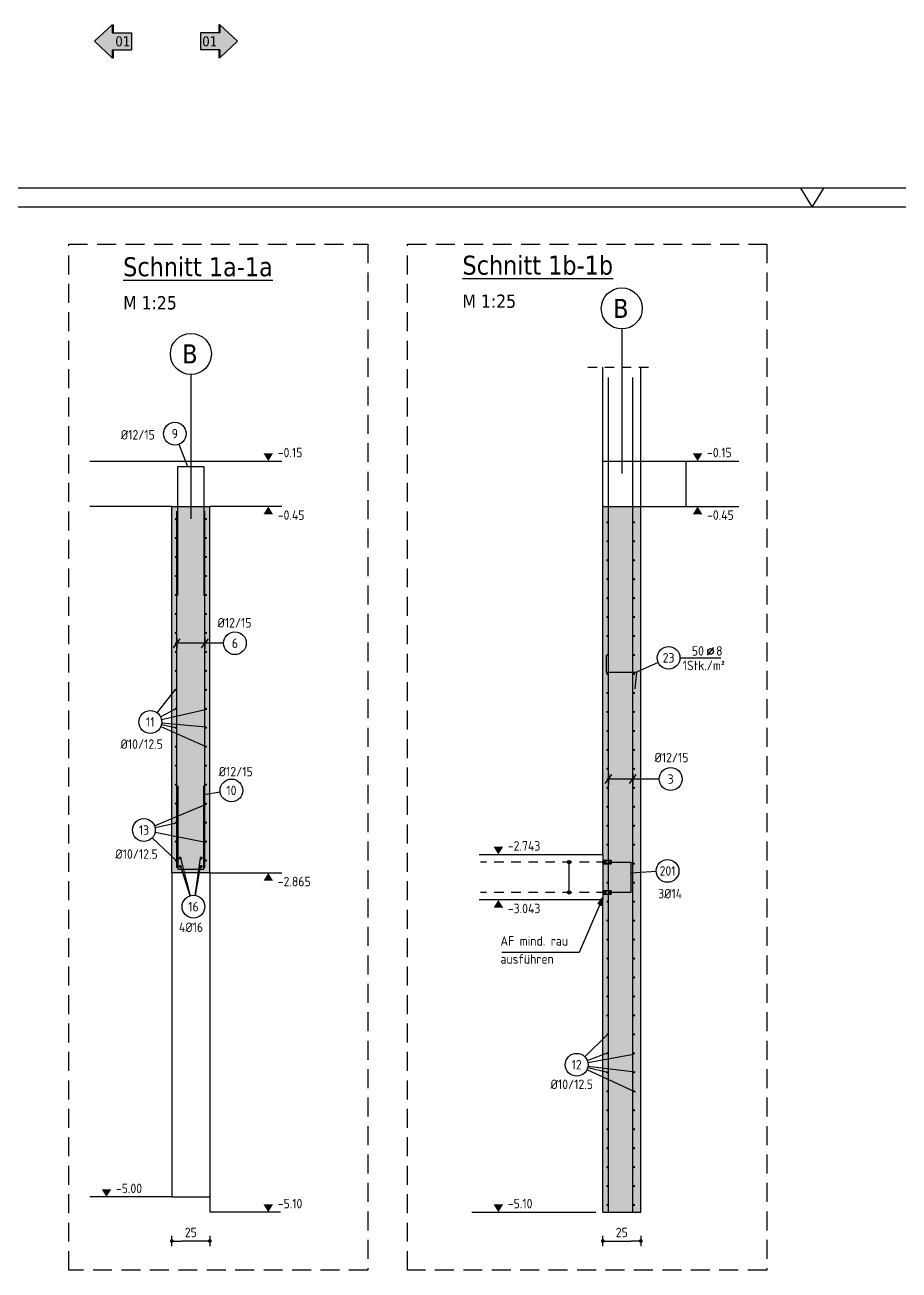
# Model space of a CAD drawing. Extents: x -12 to 78.8, y 0 to 40.3.
# Drawn here: x 19.34 to 30.87, y 15.44 to 31.85 of the extents above; entities that cross this region are included whole.
import ezdxf
from ezdxf.enums import TextEntityAlignment as Align

# ---------------------------------------------------------------- set-up
doc = ezdxf.new("R2010")
doc.units = 0
doc.header["$LTSCALE"] = 0.5
for name, pattern in [('AUSGEZOGEN', [1000.01, 1000, 0.01]), ('HIDDEN', [0.375, 0.25, -0.125]), ('STRICHLINIE', [0.75, 0.5, -0.25])]:
    doc.linetypes.add(name, pattern=pattern)
for name, color, linetype in [('ACHSEN', 7, 'Continuous'), ('AFU', 7, 'Continuous'), ('BETON', 7, 'Continuous'), ('DETAIL', 7, 'Continuous'), ('grau_hell', 7, 'Continuous'), ('grau_mittel', 7, 'Continuous'), ('HILFE', 7, 'Continuous'), ('INDEX', 7, 'Continuous'), ('koten', 7, 'Continuous'), ('LENTON', 7, 'Continuous'), ('MASSE', 7, 'Continuous'), ('OBJEKT', 7, 'Continuous'), ('RAHMEN', 7, 'Continuous'), ('RND', 7, 'Continuous'), ('RND-1', 7, 'Continuous'), ('SFP_Achsen', 7, 'Continuous'), ('TEXT', 7, 'Continuous')]:
    doc.layers.add(name, color=color, linetype=linetype)
doc.layers.add('NOPLOT', color=7, linetype='Continuous', plot=False)
doc.styles.add('helv', font='tahoma.ttf')
doc.styles.add('txt', font='isocp.shx')
doc.linetypes.add('AFU_50K', pattern='A,0.15,["/",Standard,S=0.2,R=0,X=-0.01,Y=-0.1],0.07,["/",Standard,S=0.2,R=0,X=-0.01,Y=-0.1],0.15', length=0.37)
doc.dimstyles.new('DOT_I', dxfattribs={"dimscale": 0.5, "dimtxt": 0.25, "dimasz": 0.25, "dimexe": 0.1, "dimexo": 0.3, "dimgap": 0.1, "dimtad": 1, "dimdec": 3, "dimzin": 3, "dimtxsty": 'txt', "dimblk": 'DOT', "dimblk1": 'DOT', "dimblk2": 'DOT', "dimsah": 1, "dimcen": 0.1, "dimse1": 1, "dimse2": 1, "dimazin": 0, "dimtfac": 1, "dimtdec": 4, "dimtix": 1, "dimtmove": 2, "dimatfit": 3, "dimfxl": 0, "dimtvp": 1, "dimtolj": 1, "dimtzin": 0, "dimarcsym": 0})

# ---------------------------------------------------------------- blocks, each defined once
blk = doc.blocks.new('DOT')
at = {"layer": 'MASSE', "color": 7, "linetype": 'Continuous'}
for p, q in [((0, 0), (-1, 0)), ((0, 0.54), (0, -0.54))]:
    blk.add_line(p, q, dxfattribs=at)
at = {"layer": 'MASSE', "color": 7, "linetype": 'Continuous', "const_width": 0.2}
blk.add_lwpolyline([(-0.1, 0, 1), (0.1, 0, 1)], format="xyb", close=True, dxfattribs=at)
blk = doc.blocks.new('*D24')
at = {"layer": 'Defpoints', "color": 0, "linetype": 'AUSGEZOGEN', "transparency": 16777216}
for p in [(21.282, 15.821), (21.282, 15.821), (21.782, 15.821)]:
    blk.add_point(p, dxfattribs=at)
at = {"layer": 'MASSE', "color": 0, "linetype": 'AUSGEZOGEN', "lineweight": -2, "transparency": 16777216}
blk.add_line((21.657, 15.821), (21.407, 15.821), dxfattribs=at)
at = {"layer": 'MASSE', "color": 0, "linetype": 'AUSGEZOGEN', "lineweight": -2, "transparency": 16777216, "xscale": 0.125, "yscale": 0.125, "zscale": 0.125, "rotation": 180}
blk.add_blockref('DOT', (21.282, 15.821), dxfattribs=at)
at = {"layer": 'MASSE', "color": 0, "linetype": 'AUSGEZOGEN', "lineweight": -2, "transparency": 16777216, "xscale": 0.125, "yscale": 0.125, "zscale": 0.125}
blk.add_blockref('DOT', (21.782, 15.821), dxfattribs=at)
at = {"layer": 'MASSE', "color": 0, "linetype": 'AUSGEZOGEN', "transparency": 16777216, "insert": (21.532, 15.934), "char_height": 0.125, "attachment_point": 5, "style": 'txt'}
blk.add_mtext('\\A1;25', dxfattribs=at)
blk = doc.blocks.new('okrd_u')
at = {"layer": 'koten', "color": 7, "linetype": 'Continuous'}
blk.add_solid([(-0.125, -0.202), (0.125, -0.202), (0, 0)], dxfattribs=at)
at = {"layer": 'koten', "style": 'txt'}
blk.add_attdef('OKRD', (0.25, -0.35), '', height=0.25, dxfattribs=at)
blk = doc.blocks.new('okrd_o')
at = {"layer": 'koten', "color": 7, "linetype": 'Continuous'}
blk.add_solid([(-0.125, 0.202), (0.125, 0.202), (0, 0)], dxfattribs=at)
at = {"layer": 'koten', "style": 'txt'}
blk.add_attdef('OKRD', (0.25, 0.1), '', height=0.25, dxfattribs=at)
blk = doc.blocks.new('*D25')
at = {"layer": 'Defpoints', "color": 0, "linetype": 'AUSGEZOGEN', "transparency": 16777216}
for p in [(26.964, 15.821), (27.464, 15.821), (27.464, 15.821)]:
    blk.add_point(p, dxfattribs=at)
at = {"layer": 'MASSE', "color": 0, "linetype": 'AUSGEZOGEN', "lineweight": -2, "transparency": 16777216}
blk.add_line((27.089, 15.821), (27.339, 15.821), dxfattribs=at)
at = {"layer": 'MASSE', "color": 0, "linetype": 'AUSGEZOGEN', "lineweight": -2, "transparency": 16777216, "xscale": 0.125, "yscale": 0.125, "zscale": 0.125, "rotation": 180}
blk.add_blockref('DOT', (26.964, 15.821), dxfattribs=at)
at = {"layer": 'MASSE', "color": 0, "linetype": 'AUSGEZOGEN', "lineweight": -2, "transparency": 16777216, "xscale": 0.125, "yscale": 0.125, "zscale": 0.125}
blk.add_blockref('DOT', (27.464, 15.821), dxfattribs=at)
at = {"layer": 'MASSE', "color": 0, "linetype": 'AUSGEZOGEN', "transparency": 16777216, "insert": (27.214, 15.934), "char_height": 0.125, "attachment_point": 5, "style": 'txt'}
blk.add_mtext('\\A1;25', dxfattribs=at)
blk = doc.blocks.new('RND_HIN')
at = {"layer": 'RND', "color": 7, "linetype": 'Continuous'}
blk.add_circle((0, 0), 0.3, dxfattribs=at)
at = {"layer": 'RND', "color": 7, "linetype": 'Continuous', "style": 'txt'}
blk.add_attdef('POSI', text='', height=0.25, dxfattribs=at).set_placement((0, 0), align=Align.MIDDLE)
blk = doc.blocks.new('lei_gre')
at = {"layer": 'RND', "color": 7, "linetype": 'Continuous'}
for p, q in [((-0.09, -0.12), (0.09, 0.12)), ((0, 0.15), (0, -0.15))]:
    blk.add_line(p, q, dxfattribs=at)
blk = doc.blocks.new('RND_LEI')
at = {"layer": 'RND', "color": 7, "linetype": 'Continuous'}
blk.add_line((1.022, 0.066), (1.19, 0.27), dxfattribs=at)
for centre, radius in [((0, 0), 0.3), ((1.106, 0.168), 0.075)]:
    blk.add_circle(centre, radius, dxfattribs=at)
at = {"layer": 'RND', "color": 7, "linetype": 'Continuous', "style": 'txt'}
blk.add_attdef('POSL', text='', height=0.25, dxfattribs=at).set_placement((0, 0), align=Align.MIDDLE)
blk.add_attdef('ANZ', text='', height=0.25, dxfattribs=at).set_placement((0.931, 0.057), align=Align.RIGHT)
for tag, p in [('DUM', (1.253, 0.057)), ('ABSTD', (1.674, 0.057)), ('POSTXT', (0.374, -0.327))]:
    blk.add_attdef(tag, p, '', height=0.25, dxfattribs=at)
blk = doc.blocks.new('A1-35-0')
at = {"layer": 'RAHMEN'}
blk.add_line((118.9, 59.4), (0, 59.4), dxfattribs=at)
at = {"layer": 'RAHMEN', "color": 7, "linetype": 'Continuous'}
for p, q in [((59.14, 59.4), (59.45, 58.9)), ((59.45, 58.9), (59.76, 59.4))]:
    blk.add_line(p, q, dxfattribs=at)
at = {"layer": 'RAHMEN', "color": 5}
blk.add_line((118.4, 58.9), (2, 58.9), dxfattribs=at)
blk = doc.blocks.new('Pfeillinie')
at = {"layer": 'TEXT', "linetype": 'Continuous'}
blk.add_hatch(color=7, dxfattribs=at).paths.add_polyline_path([(0, 0), (-0.8, 0.2), (-0.8, 0), (-0.8, -0.2)])
at = {"layer": 'TEXT', "color": 7, "linetype": 'Continuous'}
for p, q in [((-0.8, 0), (-0.8, 0.2)), ((-0.8, 0.2), (0, 0)), ((-0.8, 0), (-0.8, -0.2)), ((-0.8, -0.2), (0, 0))]:
    blk.add_line(p, q, dxfattribs=at)
blk = doc.blocks.new('hin_ind5')
at = {"layer": 'grau_hell', "linetype": 'AUSGEZOGEN'}
h = blk.add_hatch(color=9, dxfattribs=at)
h.dxf.hatch_style = 2
h.paths.add_polyline_path([(0, 0), (0.619, -0.577), (0.619, -0.3), (1.306, -0.3), (1.306, 0.3), (0.619, 0.3), (0.619, 0.577)])
h.paths.add_polyline_path([(0.34, -0.274), (1.311, -0.274), (1.311, 0.274), (0.34, 0.274)], flags=9)
at = {"layer": 'OBJEKT', "linetype": 'AUSGEZOGEN'}
for points in [[(0.619, 0.3), (0.66, 0.3), (0.66, 0.577), (0.619, 0.577)], [(0.619, -0.577), (0.66, -0.577), (0.66, -0.3), (0.619, -0.3)]]:
    blk.add_hatch(color=1, dxfattribs=at).paths.add_polyline_path(points)
at = {"layer": 'OBJEKT', "color": 1, "linetype": 'AUSGEZOGEN'}
for p, q in [((0, 0), (0.619, 0.577)), ((0.619, 0.577), (0.619, 0.3)), ((0.619, 0.577), (0.66, 0.577)), ((0.66, 0.577), (0.66, 0.3)), ((0, 0), (0.619, -0.577)), ((0.619, 0.3), (1.306, 0.3)), ((1.306, 0.3), (1.306, -0.3)), ((0.619, -0.3), (0.619, -0.577)), ((0.619, -0.3), (1.306, -0.3)), ((0.66, -0.3), (0.66, -0.577))]:
    blk.add_line(p, q, dxfattribs=at)
at = {"layer": 'OBJEKT', "color": 7, "linetype": 'AUSGEZOGEN'}
blk.add_line((0.619, -0.577), (0.66, -0.577), dxfattribs=at)
at = {"layer": 'INDEX', "color": 1, "linetype": 'Continuous', "style": 'helv'}
blk.add_attdef('INDEX', text='', height=0.35, rotation=360, dxfattribs=at).set_placement((1.259, 0), align=Align.MIDDLE_RIGHT)

msp = doc.modelspace()

# ---------------------------------------------------------------- hatches: boundary and pattern name
at = {"layer": 'grau_mittel'}
for points in [[(21.282, 20.6717), (21.782, 20.6717), (21.782, 25.5017), (21.282, 25.5017)], [(27.4643, 25.5017), (26.9643, 25.5017), (26.9643, 20.9165), (26.9643, 20.3165), (26.9643, 16.2017), (27.4643, 16.2017)]]:
    msp.add_hatch(color=61, dxfattribs=at).paths.add_polyline_path(points)

# ---------------------------------------------------------------- linework, layer by layer
at = {"layer": 'ACHSEN', "color": 140, "linetype": 'AUSGEZOGEN'}
for p, q in [((27.2143, 27.8428), (27.2143, 25.9394)), ((21.532, 27.2428), (21.532, 25.3394))]:
    msp.add_line(p, q, dxfattribs=at)
at = {"layer": 'AFU', "color": 8, "linetype": 'AFU_50K'}
for p, q in [((26.9643, 26.1017), (27.4643, 26.1017)), ((21.282, 25.5017), (21.782, 25.5017)), ((26.9643, 25.5017), (27.4643, 25.5017)), ((26.9643, 20.9165), (26.9643, 20.3165)), ((21.282, 16.4017), (21.782, 16.4017)), ((26.9643, 16.2017), (27.4643, 16.2017))]:
    msp.add_line(p, q, dxfattribs=at)
at = {"layer": 'BETON', "color": 6, "linetype": 'AUSGEZOGEN'}
for p, q in [((26.9643, 20.9165), (26.9643, 27.3371)), ((27.4643, 16.2017), (27.4643, 27.3371)), ((20.1986, 26.1017), (22.7323, 26.1017)), ((28.0643, 26.1017), (28.7557, 26.1017)), ((28.0643, 25.5017), (28.0643, 26.1017)), ((21.282, 25.5017), (20.1986, 25.5017)), ((21.282, 20.6717), (21.282, 25.5017)), ((21.782, 20.6717), (21.782, 25.5017)), ((22.7323, 25.5017), (21.782, 25.5017)), ((28.0643, 25.5017), (28.7557, 25.5017)), ((25.3344, 20.9165), (26.9643, 20.9165)), ((21.782, 20.6717), (21.282, 20.6717)), ((26.9643, 20.3165), (25.3344, 20.3165)), ((26.9643, 16.2017), (26.9643, 20.3165))]:
    msp.add_line(p, q, dxfattribs=at)
at = {"layer": 'DETAIL', "color": 102, "linetype": 'STRICHLINIE'}
for points in [[(19.9209, 15.4375), (19.9209, 28.9609), (23.8668, 28.9609), (23.8668, 15.4375)], [(24.3869, 15.4375), (24.3869, 28.9609), (29.1247, 28.9609), (29.1247, 15.4375)]]:
    msp.add_lwpolyline(points, close=True, dxfattribs=at)
at = {"layer": 'HILFE', "color": 102, "linetype": 'HIDDEN'}
msp.add_line((26.7643, 27.3371), (27.6643, 27.3371), dxfattribs=at)
at = {"layer": 'HILFE', "color": 102, "linetype": 'AUSGEZOGEN'}
for p, q in [((21.782, 20.6717), (22.7323, 20.6717)), ((25.2382, 16.2017), (26.8716, 16.2017))]:
    msp.add_line(p, q, dxfattribs=at)
at = {"layer": 'LENTON', "color": 102}
for p, q in [((26.9643, 20.8419), (26.9663, 20.8419)), ((26.9643, 20.8419), (26.9643, 20.8292)), ((26.9662, 20.8308), (26.9643, 20.8332)), ((26.9643, 20.8292), (26.9643, 20.8038)), ((26.9643, 20.8038), (26.9643, 20.7911)), ((26.9643, 20.7998), (26.9662, 20.8021)), ((26.9643, 20.7911), (26.9663, 20.7911)), ((26.9662, 20.8308), (26.9662, 20.8021)), ((27.0069, 20.8265), (26.9662, 20.8308)), ((26.9662, 20.8021), (26.9662, 20.8308)), ((26.9662, 20.8021), (27.0069, 20.8064)), ((26.9679, 20.8388), (26.9663, 20.8419)), ((26.9663, 20.7911), (26.9679, 20.7941)), ((26.971, 20.8419), (26.9694, 20.8388)), ((26.9694, 20.7941), (26.971, 20.7911)), ((26.971, 20.8419), (27.0718, 20.8419)), ((26.971, 20.7911), (27.0718, 20.7911)), ((27.0069, 20.8064), (27.0069, 20.8265)), ((27.0733, 20.8308), (27.0326, 20.8265)), ((27.0326, 20.8265), (27.0326, 20.8064)), ((27.0326, 20.8064), (27.0733, 20.8021)), ((27.0753, 20.8385), (27.0718, 20.8419)), ((27.0718, 20.7911), (27.0753, 20.7945)), ((27.0753, 20.8332), (27.0733, 20.8308)), ((27.0733, 20.8021), (27.0733, 20.8308)), ((27.0733, 20.8308), (27.0733, 20.8021)), ((27.0733, 20.8021), (27.0753, 20.7998)), ((27.0753, 20.8385), (27.0753, 20.8355)), ((27.0753, 20.8355), (27.0753, 20.8165)), ((27.0753, 20.8165), (27.0753, 20.7974)), ((27.0753, 20.7974), (27.0753, 20.7945)), ((26.9643, 20.4419), (26.9663, 20.4419)), ((26.9643, 20.4419), (26.9643, 20.4292)), ((26.9662, 20.4308), (26.9643, 20.4332)), ((26.9643, 20.4292), (26.9643, 20.4038)), ((26.9643, 20.4038), (26.9643, 20.3911)), ((26.9643, 20.3998), (26.9662, 20.4021)), ((26.9643, 20.3911), (26.9663, 20.3911)), ((26.9662, 20.4308), (26.9662, 20.4021)), ((27.0069, 20.4265), (26.9662, 20.4308)), ((26.9662, 20.4021), (26.9662, 20.4308)), ((26.9662, 20.4021), (27.0069, 20.4064)), ((26.9679, 20.4388), (26.9663, 20.4419)), ((26.9663, 20.3911), (26.9679, 20.3941)), ((26.971, 20.4419), (26.9694, 20.4388)), ((26.9694, 20.3941), (26.971, 20.3911)), ((26.971, 20.4419), (27.0718, 20.4419)), ((26.971, 20.3911), (27.0718, 20.3911)), ((27.0069, 20.4064), (27.0069, 20.4265)), ((27.0733, 20.4308), (27.0326, 20.4265)), ((27.0326, 20.4265), (27.0326, 20.4064)), ((27.0326, 20.4064), (27.0733, 20.4021)), ((27.0753, 20.4385), (27.0718, 20.4419)), ((27.0718, 20.3911), (27.0753, 20.3945)), ((27.0753, 20.4332), (27.0733, 20.4308)), ((27.0733, 20.4021), (27.0733, 20.4308)), ((27.0733, 20.4308), (27.0733, 20.4021)), ((27.0733, 20.4021), (27.0753, 20.3998)), ((27.0753, 20.4385), (27.0753, 20.4355)), ((27.0753, 20.4355), (27.0753, 20.4165)), ((27.0753, 20.4165), (27.0753, 20.3974)), ((27.0753, 20.3974), (27.0753, 20.3945))]:
    msp.add_line(p, q, dxfattribs=at)
for centre, start, end in [((26.9687, 20.8392), 207.50004, 332.49996), ((26.9687, 20.7938), 27.50006, 152.49994), ((26.9687, 20.4392), 207.50004, 332.49996), ((26.9687, 20.3938), 27.50006, 152.49994)]:
    msp.add_arc(centre, 0.00082, start, end, dxfattribs=at)
at = {"layer": 'NOPLOT', "color": 191, "linetype": 'Continuous'}
msp.add_line((26.5193, 20.4165), (26.5193, 20.8165), dxfattribs=at)
for centre, radius in [((26.5193, 20.8165), 0.022), ((26.5193, 20.8165), 0.014), ((26.5193, 20.4165), 0.022), ((26.5193, 20.4165), 0.014)]:
    msp.add_circle(centre, radius, dxfattribs=at)
at = {"layer": 'OBJEKT', "color": 7, "linetype": 'AUSGEZOGEN'}
for p, q in [((27.4643, 26.1017), (28.0643, 26.1017)), ((27.4643, 25.5017), (28.0643, 25.5017)), ((21.282, 20.6717), (21.282, 16.4017)), ((21.782, 20.6717), (21.782, 16.2017)), ((21.282, 16.4017), (20.1986, 16.4017)), ((22.7155, 16.2017), (21.782, 16.2017))]:
    msp.add_line(p, q, dxfattribs=at)
at = {"layer": 'RND', "color": 102, "linetype": 'AUSGEZOGEN'}
for p, q in [((21.374, 26.322), (21.4859, 26.0292)), ((21.9628, 23.7004), (21.3236, 23.7004)), ((27.6941, 23.4472), (27.4067, 23.3201)), ((21.0888, 22.7808), (21.3276, 23.0903)), ((21.1304, 22.7309), (21.3309, 22.8347)), ((21.1434, 22.6955), (21.7403, 22.8321)), ((21.1345, 22.6018), (21.7309, 22.3402)), ((21.1437, 22.6299), (21.3284, 22.5894)), ((21.1466, 22.6494), (21.7352, 22.5998)), ((27.7086, 21.9104), (27.0155, 21.9104)), ((21.9186, 21.7359), (21.702, 21.7013)), ((21.0514, 21.2955), (21.7317, 21.5782)), ((21.0593, 21.2705), (21.3429, 21.3335)), ((21.06, 21.2088), (21.7247, 21.0771)), ((21.0219, 21.1349), (21.3334, 20.8402)), ((21.5289, 20.3727), (21.4016, 20.8688)), ((21.5872, 20.3759), (21.6571, 20.8688)), ((21.5218, 20.3707), (21.4016, 20.7586)), ((21.5915, 20.3753), (21.6571, 20.7586)), ((27.6679, 20.6893), (27.3326, 20.6684)), ((26.7263, 18.2494), (27.0277, 18.5447)), ((26.7592, 18.1981), (27.0277, 18.301)), ((26.7666, 18.172), (27.3681, 18.2841)), ((26.7552, 18.0814), (27.3898, 17.7871)), ((26.7651, 18.1099), (27.0277, 18.0477)), ((26.768, 18.1263), (27.3923, 18.0501))]:
    msp.add_line(p, q, dxfattribs=at)
at = {"layer": 'RND', "color": 7, "linetype": 'AUSGEZOGEN'}
msp.add_line((27.9813, 23.5079), (28.5213, 23.5079), dxfattribs=at)
at = {"layer": 'RND', "color": 1, "linetype": 'AUSGEZOGEN'}
for points in [[(27.0383, 16.2017), (27.0383, 27.2017)], [(27.3603, 16.2017), (27.3603, 27.2017)], [(21.362, 24.3292), (21.362, 26.0292), (21.702, 26.0292), (21.702, 24.3292)], [(21.3461, 20.7413), (21.3461, 25.4413)], [(21.7179, 20.7413), (21.7179, 25.4413)], [(21.362, 21.8217), (21.362, 20.7217), (21.702, 20.7217), (21.702, 21.8217)], [(27.0326, 20.8165), (27.3326, 20.8165), (27.3326, 20.4165), (27.0326, 20.4165)]]:
    msp.add_lwpolyline(points, dxfattribs=at)
at = {"layer": 'RND', "color": 7, "linetype": 'AUSGEZOGEN'}
for points, const_width in [([(21.3269, 25.3363, 1), (21.3409, 25.3363, 1)], 0.014), ([(21.7254, 25.3363, 1), (21.7394, 25.3363, 1)], 0.014), ([(27.0316, 25.2945, -1), (27.0176, 25.2945, -1)], 0.014), ([(27.3836, 25.2945, -1), (27.3696, 25.2945, -1)], 0.014), ([(21.3269, 25.0863, 1), (21.3409, 25.0863, 1)], 0.014), ([(21.7254, 25.0863, 1), (21.7394, 25.0863, 1)], 0.014), ([(27.0316, 25.0445, -1), (27.0176, 25.0445, -1)], 0.014), ([(27.3836, 25.0445, -1), (27.3696, 25.0445, -1)], 0.014), ([(21.3269, 24.8363, 1), (21.3409, 24.8363, 1)], 0.014), ([(21.7254, 24.8363, 1), (21.7394, 24.8363, 1)], 0.014), ([(27.0316, 24.7945, -1), (27.0176, 24.7945, -1)], 0.014), ([(27.3836, 24.7945, -1), (27.3696, 24.7945, -1)], 0.014), ([(21.3269, 24.5863, 1), (21.3409, 24.5863, 1)], 0.014), ([(21.7254, 24.5863, 1), (21.7394, 24.5863, 1)], 0.014), ([(27.0316, 24.5445, -1), (27.0176, 24.5445, -1)], 0.014), ([(27.3836, 24.5445, -1), (27.3696, 24.5445, -1)], 0.014), ([(21.3269, 24.3363, 1), (21.3409, 24.3363, 1)], 0.014), ([(21.7254, 24.3363, 1), (21.7394, 24.3363, 1)], 0.014), ([(27.0316, 24.2945, -1), (27.0176, 24.2945, -1)], 0.014), ([(27.3836, 24.2945, -1), (27.3696, 24.2945, -1)], 0.014), ([(21.3269, 24.0863, 1), (21.3409, 24.0863, 1)], 0.014), ([(21.7254, 24.0863, 1), (21.7394, 24.0863, 1)], 0.014), ([(27.0316, 24.0445, -1), (27.0176, 24.0445, -1)], 0.014), ([(27.3836, 24.0445, -1), (27.3696, 24.0445, -1)], 0.014), ([(21.3269, 23.8363, 1), (21.3409, 23.8363, 1)], 0.014), ([(21.7254, 23.8363, 1), (21.7394, 23.8363, 1)], 0.014), ([(27.0316, 23.7945, -1), (27.0176, 23.7945, -1)], 0.014), ([(27.3836, 23.7945, -1), (27.3696, 23.7945, -1)], 0.014), ([(21.3269, 23.5863, 1), (21.3409, 23.5863, 1)], 0.014), ([(21.7254, 23.5863, 1), (21.7394, 23.5863, 1)], 0.014), ([(27.0316, 23.5445, -1), (27.0176, 23.5445, -1)], 0.014), ([(27.3836, 23.5445, -1), (27.3696, 23.5445, -1)], 0.014), ([(21.3269, 23.3363, 1), (21.3409, 23.3363, 1)], 0.014), ([(21.7254, 23.3363, 1), (21.7394, 23.3363, 1)], 0.014), ([(27.0316, 23.2945, -1), (27.0176, 23.2945, -1)], 0.014), ([(27.3836, 23.2945, -1), (27.3696, 23.2945, -1)], 0.014), ([(21.3269, 23.0863, 1), (21.3409, 23.0863, 1)], 0.014), ([(21.7254, 23.0863, 1), (21.7394, 23.0863, 1)], 0.014), ([(27.0316, 23.0445, -1), (27.0176, 23.0445, -1)], 0.014), ([(27.3836, 23.0445, -1), (27.3696, 23.0445, -1)], 0.014), ([(21.3269, 22.8363, 1), (21.3409, 22.8363, 1)], 0.014), ([(21.7254, 22.8363, 1), (21.7394, 22.8363, 1)], 0.014), ([(27.0316, 22.7945, -1), (27.0176, 22.7945, -1)], 0.014), ([(27.3836, 22.7945, -1), (27.3696, 22.7945, -1)], 0.014), ([(21.3269, 22.5863, 1), (21.3409, 22.5863, 1)], 0.014), ([(21.7254, 22.5863, 1), (21.7394, 22.5863, 1)], 0.014), ([(27.0316, 22.5445, -1), (27.0176, 22.5445, -1)], 0.014), ([(27.3836, 22.5445, -1), (27.3696, 22.5445, -1)], 0.014), ([(21.3269, 22.3363, 1), (21.3409, 22.3363, 1)], 0.014), ([(21.7254, 22.3363, 1), (21.7394, 22.3363, 1)], 0.014), ([(27.0316, 22.2945, -1), (27.0176, 22.2945, -1)], 0.014), ([(27.3836, 22.2945, -1), (27.3696, 22.2945, -1)], 0.014), ([(21.3269, 22.0863, 1), (21.3409, 22.0863, 1)], 0.014), ([(21.7254, 22.0863, 1), (21.7394, 22.0863, 1)], 0.014), ([(27.0316, 22.0445, -1), (27.0176, 22.0445, -1)], 0.014), ([(27.3836, 22.0445, -1), (27.3696, 22.0445, -1)], 0.014), ([(21.3269, 21.8363, 1), (21.3409, 21.8363, 1)], 0.014), ([(21.7254, 21.8363, 1), (21.7394, 21.8363, 1)], 0.014), ([(27.0316, 21.7945, -1), (27.0176, 21.7945, -1)], 0.014), ([(27.3836, 21.7945, -1), (27.3696, 21.7945, -1)], 0.014), ([(21.3269, 21.5863, 1), (21.3409, 21.5863, 1)], 0.014), ([(21.7254, 21.5863, 1), (21.7394, 21.5863, 1)], 0.014), ([(27.0316, 21.5445, -1), (27.0176, 21.5445, -1)], 0.014), ([(27.3836, 21.5445, -1), (27.3696, 21.5445, -1)], 0.014), ([(21.3269, 21.3363, 1), (21.3409, 21.3363, 1)], 0.014), ([(21.7254, 21.3363, 1), (21.7394, 21.3363, 1)], 0.014), ([(27.0316, 21.2945, -1), (27.0176, 21.2945, -1)], 0.014), ([(27.3836, 21.2945, -1), (27.3696, 21.2945, -1)], 0.014), ([(21.3269, 21.0863, 1), (21.3409, 21.0863, 1)], 0.014), ([(21.7254, 21.0863, 1), (21.7394, 21.0863, 1)], 0.014), ([(27.0316, 21.0445, -1), (27.0176, 21.0445, -1)], 0.014), ([(27.3836, 21.0445, -1), (27.3696, 21.0445, -1)], 0.014), ([(21.3269, 20.8363, 1), (21.3409, 20.8363, 1)], 0.014), ([(21.3816, 20.8688, 1), (21.4016, 20.8688, 1)], 0.02), ([(21.6571, 20.8688, 1), (21.6771, 20.8688, 1)], 0.02), ([(21.7254, 20.8363, 1), (21.7394, 20.8363, 1)], 0.014), ([(21.3816, 20.7586, 1), (21.4016, 20.7586, 1)], 0.02), ([(21.6571, 20.7586, 1), (21.6771, 20.7586, 1)], 0.02), ([(27.0316, 20.7945, -1), (27.0176, 20.7945, -1)], 0.014), ([(27.3836, 20.7945, -1), (27.3696, 20.7945, -1)], 0.014), ([(27.0316, 20.5445, -1), (27.0176, 20.5445, -1)], 0.014), ([(27.3836, 20.5445, -1), (27.3696, 20.5445, -1)], 0.014), ([(27.0316, 20.2945, -1), (27.0176, 20.2945, -1)], 0.014), ([(27.3836, 20.2945, -1), (27.3696, 20.2945, -1)], 0.014), ([(27.0316, 20.0445, -1), (27.0176, 20.0445, -1)], 0.014), ([(27.3836, 20.0445, -1), (27.3696, 20.0445, -1)], 0.014), ([(27.0316, 19.7945, -1), (27.0176, 19.7945, -1)], 0.014), ([(27.3836, 19.7945, -1), (27.3696, 19.7945, -1)], 0.014), ([(27.0316, 19.5445, -1), (27.0176, 19.5445, -1)], 0.014), ([(27.3836, 19.5445, -1), (27.3696, 19.5445, -1)], 0.014), ([(27.0316, 19.2945, -1), (27.0176, 19.2945, -1)], 0.014), ([(27.3836, 19.2945, -1), (27.3696, 19.2945, -1)], 0.014), ([(27.0316, 19.0445, -1), (27.0176, 19.0445, -1)], 0.014), ([(27.3836, 19.0445, -1), (27.3696, 19.0445, -1)], 0.014), ([(27.0316, 18.7945, -1), (27.0176, 18.7945, -1)], 0.014), ([(27.3836, 18.7945, -1), (27.3696, 18.7945, -1)], 0.014), ([(27.0316, 18.5445, -1), (27.0176, 18.5445, -1)], 0.014), ([(27.3836, 18.5445, -1), (27.3696, 18.5445, -1)], 0.014), ([(27.0316, 18.2945, -1), (27.0176, 18.2945, -1)], 0.014), ([(27.3836, 18.2945, -1), (27.3696, 18.2945, -1)], 0.014), ([(27.0316, 18.0445, -1), (27.0176, 18.0445, -1)], 0.014), ([(27.3836, 18.0445, -1), (27.3696, 18.0445, -1)], 0.014), ([(27.0316, 17.7945, -1), (27.0176, 17.7945, -1)], 0.014), ([(27.3836, 17.7945, -1), (27.3696, 17.7945, -1)], 0.014), ([(27.0316, 17.5445, -1), (27.0176, 17.5445, -1)], 0.014), ([(27.3836, 17.5445, -1), (27.3696, 17.5445, -1)], 0.014), ([(27.0316, 17.2945, -1), (27.0176, 17.2945, -1)], 0.014), ([(27.3836, 17.2945, -1), (27.3696, 17.2945, -1)], 0.014), ([(27.0316, 17.0445, -1), (27.0176, 17.0445, -1)], 0.014), ([(27.3836, 17.0445, -1), (27.3696, 17.0445, -1)], 0.014), ([(27.0316, 16.7945, -1), (27.0176, 16.7945, -1)], 0.014), ([(27.3836, 16.7945, -1), (27.3696, 16.7945, -1)], 0.014), ([(27.0316, 16.5445, -1), (27.0176, 16.5445, -1)], 0.014), ([(27.3836, 16.5445, -1), (27.3696, 16.5445, -1)], 0.014), ([(27.0316, 16.2945, -1), (27.0176, 16.2945, -1)], 0.014), ([(27.3836, 16.2945, -1), (27.3696, 16.2945, -1)], 0.014)]:
    msp.add_lwpolyline(points, format="xyb", close=True, dxfattribs=dict(at, const_width=const_width))
at = {"layer": 'RND', "color": 1, "linetype": 'HIDDEN'}
for points in [[(27.0069, 20.8165), (25.3497, 20.8165)], [(27.0069, 20.4165), (25.3497, 20.4165)]]:
    msp.add_lwpolyline(points, dxfattribs=at)
at = {"layer": 'RND', "color": 102, "linetype": 'AUSGEZOGEN'}
msp.add_lwpolyline([(26.9643, 20.347), (26.6509, 19.6258), (25.6337, 19.6258)], dxfattribs=at)
at = {"layer": 'RND-1', "color": 1, "linetype": 'AUSGEZOGEN'}
msp.add_lwpolyline([(27.0067, 23.5401), (27.0067, 23.3201), (27.4067, 23.3201), (27.3875, 23.101)], dxfattribs=at)
at = {"layer": 'SFP_Achsen', "color": 7, "linetype": 'AUSGEZOGEN'}
for centre in [(27.2143, 28.1132), (21.532, 27.5132)]:
    msp.add_circle(centre, 0.2705, dxfattribs=at)

# ---------------------------------------------------------------- block references
at = {"color": 7, "linetype": 'AUSGEZOGEN', "xscale": 0.375, "yscale": 0.375, "zscale": 0.375}
msp.add_blockref('hin_ind5', (20.2607, 31.634), dxfattribs=at).add_auto_attribs({'INDEX': '01'})
at = {"color": 7, "linetype": 'AUSGEZOGEN'}
ref = msp.add_blockref('hin_ind5', (22.1469, 31.634), dxfattribs=dict(at, xscale=-0.375, yscale=0.375, zscale=0.375))
ref.add_attrib('INDEX', '01', dxfattribs={"layer": 'INDEX', "color": 1, "linetype": 'Continuous', "height": 0.13125, "style": 'helv'}).set_placement((21.879, 31.634), align=Align.MIDDLE_RIGHT)
at = {"layer": 'koten', "color": 7, "linetype": 'AUSGEZOGEN'}
ref = msp.add_blockref('okrd_o', (22.5527, 26.1017), dxfattribs=dict(at, xscale=0.5, yscale=0.5, zscale=0.5))
ref.add_attrib('OKRD', '-0.15', (22.6777, 26.1517), dxfattribs={"layer": '0', "color": 0, "linetype": 'ByBlock', "height": 0.125, "style": 'txt'})
ref = msp.add_blockref('okrd_o', (28.2137, 26.1017), dxfattribs=dict(at, xscale=0.5, yscale=0.5, zscale=0.5))
ref.add_attrib('OKRD', '-0.15', (28.3387, 26.1517), dxfattribs={"layer": '0', "color": 0, "linetype": 'ByBlock', "height": 0.125, "style": 'txt'})
at = {"layer": 'koten', "color": 7, "linetype": 'HIDDEN'}
ref = msp.add_blockref('okrd_u', (22.5527, 25.5017), dxfattribs=dict(at, xscale=0.5, yscale=0.5, zscale=0.5))
ref.add_attrib('OKRD', '-0.45', (22.6777, 25.3267), dxfattribs={"layer": '0', "color": 0, "linetype": 'ByBlock', "height": 0.125, "style": 'txt'})
at = {"layer": 'koten', "color": 7, "linetype": 'AUSGEZOGEN', "xscale": 0.5, "yscale": 0.5, "zscale": 0.5}
for name, p, values in [('okrd_u', (28.2137, 25.5017), {'OKRD': '-0.45'}), ('okrd_o', (25.5868, 20.9165), {'OKRD': '-2.743'}), ('okrd_u', (25.5868, 20.3165), {'OKRD': '-3.043'})]:
    msp.add_blockref(name, p, dxfattribs=at).add_auto_attribs(values)
at = {"layer": 'koten', "color": 102, "linetype": 'AUSGEZOGEN', "xscale": 0.5, "yscale": 0.5, "zscale": 0.5}
for name, p, values in [('okrd_u', (22.5527, 20.6717), {'OKRD': '-2.865'}), ('okrd_o', (25.5868, 16.2017), {'OKRD': '-5.10'})]:
    msp.add_blockref(name, p, dxfattribs=at).add_auto_attribs(values)
at = {"layer": 'koten', "color": 191, "linetype": 'AUSGEZOGEN', "xscale": 0.5, "yscale": 0.5, "zscale": 0.5}
for p, values in [((20.4185, 16.4017), {'OKRD': '-5.00'}), ((22.5527, 16.2017), {'OKRD': '-5.10'})]:
    msp.add_blockref('okrd_o', p, dxfattribs=at).add_auto_attribs(values)
at = {"layer": 'RAHMEN', "color": 1, "linetype": 'AUSGEZOGEN', "xscale": 0.5, "yscale": 0.5, "zscale": 0.5}
msp.add_blockref('A1-35-0', (0, 0), dxfattribs=at)
at = {"layer": 'RND', "color": 7, "linetype": 'AUSGEZOGEN', "xscale": 0.5, "yscale": 0.5, "zscale": 0.5}
for name, p, values in [('RND_HIN', (21.3205, 26.4621), {'POSI': '9'}), ('RND_HIN', (22.1128, 23.7004), {'POSI': '6'}), ('RND_LEI', (27.8313, 23.5079), {'POSL': '23', 'DUM': '8', 'ANZ': '50', 'POSTXT': '1Stk./m²'}), ('RND_HIN', (20.9972, 22.662), {'POSI': '11'}), ('RND_HIN', (27.8586, 21.9104), {'POSI': '3'}), ('RND_HIN', (22.0667, 21.7595), {'POSI': '10'}), ('RND_HIN', (20.9129, 21.238), {'POSI': '13'}), ('RND_HIN', (27.8176, 20.6987), {'POSI': '201'}), ('RND_HIN', (21.5662, 20.2274), {'POSI': '16'}), ('RND_HIN', (26.6191, 18.1445), {'POSI': '12'})]:
    msp.add_blockref(name, p, dxfattribs=at).add_auto_attribs(values)
for p in [(21.3461, 23.7004), (21.7179, 23.7004), (27.0383, 21.9104), (27.3603, 21.9104)]:
    msp.add_blockref('lei_gre', p, dxfattribs=at)
at = {"layer": 'RND', "color": 102, "linetype": 'AUSGEZOGEN', "xscale": 0.125, "yscale": 0.125, "zscale": 0.125, "rotation": 66.51435802616585}
msp.add_blockref('Pfeillinie', (26.9643, 20.347), dxfattribs=at)

# ---------------------------------------------------------------- texts
at = {"layer": 'SFP_Achsen', "color": 6, "linetype": 'AUSGEZOGEN', "style": 'helv'}
for p in [(27.1002, 27.9888), (21.418, 27.3888)]:
    msp.add_text('B', height=0.25, dxfattribs=at).set_placement(p)
at = {"layer": 'TEXT', "color": 6, "linetype": 'AUSGEZOGEN', "style": 'helv'}
for s, p in [('%%uSchnitt 1a-1a', (20.6388, 28.5379)), ('%%uSchnitt 1b-1b', (25.1129, 28.5587))]:
    msp.add_text(s, height=0.25, dxfattribs=at).set_placement(p)
at = {"layer": 'TEXT', "color": 1, "linetype": 'AUSGEZOGEN', "style": 'helv'}
for p in [(20.6388, 28.1004), (25.1129, 28.1212)]:
    msp.add_text('M 1:25', height=0.175, dxfattribs=at).set_placement(p)
at = {"layer": 'TEXT', "color": 7, "linetype": 'AUSGEZOGEN', "style": 'txt'}
for s, p in [('%%C12/15', (20.608, 26.3853)), ('%%C12/15', (21.8829, 23.9072)), ('%%C10/12.5', (20.6039, 22.3085)), ('%%C12/15', (27.6448, 22.1306)), ('%%C12/15', (21.8991, 21.9457)), ('%%C10/12.5', (20.5358, 20.8589)), ('3%%C14', (27.6932, 20.337)), ('4%%C16', (21.3741, 19.8935)), ('AF mind. rau', (25.6141, 19.7138)), ('ausführen', (25.6141, 19.4763)), ('%%C10/12.5', (26.2749, 17.8242))]:
    msp.add_text(s, height=0.125, dxfattribs=at).set_placement(p)

# ---------------------------------------------------------------- dimensions: what is measured, and where the dimension line sits
at = {"layer": 'MASSE', "color": 7, "linetype": 'AUSGEZOGEN'}
for base, p1, p2, picture, middle in [((21.282, 15.8213), (21.782, 15.8213), (21.282, 15.8213), '*D24', (21.532, 15.9339)), ((27.4643, 15.8213), (26.9643, 15.8213), (27.4643, 15.8213), '*D25', (27.2143, 15.9339))]:
    dim = msp.add_linear_dim(base=base, p1=p1, p2=p2, dimstyle='DOT_I', override={"dimdec": 0, "dimlfac": 50}, dxfattribs=at)
    dim.commit()
    dim.dimension.update_dxf_attribs({"geometry": picture, "text_midpoint": middle})

doc.saveas('drawing.dxf')
